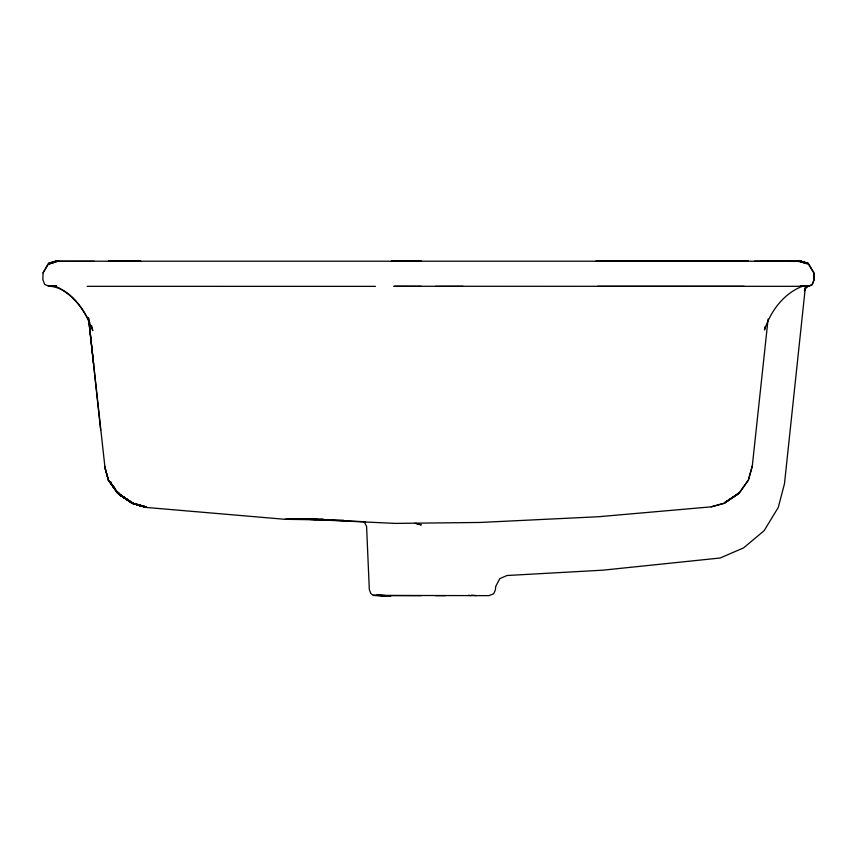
<?xml version="1.0" encoding="UTF-8"?>
<svg xmlns="http://www.w3.org/2000/svg" width="857" height="857" viewBox="0 0 857 857"><rect width="100%" height="100%" fill="white"/><g stroke="black" fill="none" stroke-linecap="round" stroke-linejoin="round"><path stroke-width="1.29" d="M761.241 261.278L801.07 261.406L808.14 263.699L800.695 261.214L808.033 263.303L813.743 272.837L813.957 279.714L812.19 284.674L808.419 286.302L800.234 286.345L808.419 286.302L812.19 284.674L814.15 279.757L813.925 272.783L808.151 263.142L801.091 261.214L55.716 261.214L48.656 263.142L43.064 272.837L42.85 279.714L44.746 284.535L49.706 286.324L56.573 286.345L48.421 286.12L56.733 286.324M768.097 319.072L752.285 466.069L748.407 480.049L738.991 493.375L724.904 502.534L739.184 492.786L724.529 503.177L711.235 506.841L598.39 516.739L479.931 522.459L395.377 523.402L307.32 519.299L323.325 519.299M765.194 326.496L764.487 329.999C770.572 311.252 783.534 293.63 802.291 286.324L801.434 286.324L808.419 286.302L806.833 286.281M752.285 466.069L748.407 480.049L738.991 493.375L724.904 502.534M43.064 272.837L48.774 263.303L55.716 261.214M807.947 286.002L804.669 288.788L807.947 286.002L804.819 288.905L805.259 288.177L784.487 483.691L778.263 507.462L764.112 530.708L743.597 547.88L720.18 558.003L602.921 570.173L507.044 575.508L499.867 578.593L495.721 586.413L495.378 589.927L493.643 593.794L488.951 595.636L373.416 595.411L370.77 593.472L369.313 589.466L366.582 526.402L364.182 521.742M737.609 494.296L724.486 503.166L711.235 506.841M52.009 262.81L56.112 261.214L49.942 263.774M52.888 262.467L56.112 261.214L48.581 264.149L50.734 263.303M55.309 261.321L94.27 261.299M760.727 261.331L763.855 261.214M117.366 491.607L119.959 494.875L132.149 503.177L146.054 507.269L132.31 503.188L144.554 506.498L132.332 503.059L119.112 494.393L132.117 503.188L145.969 507.419L284.931 519.299L310.063 518.903M803.823 262.745L798.392 261.246L801.488 261.331L807.101 263.677M316.919 518.946L293.062 519.288L299.575 519.288M800.342 286.163L806.791 286.099L800.577 286.249L803.898 286.12L801.241 286.142M761.573 261.31L801.488 261.331L804.798 262.81M770.411 261.214L764.626 261.246L792.307 261.214M126.868 261.256L140.794 261.224L108.443 261.214L126.868 261.256L113.478 261.214M284.931 519.299L343.55 520.231M595.508 261.364L748.365 261.214L596.172 261.246M435.517 286.377L463.069 286.324M597.661 286.324L744.23 286.324M54.345 286.324L54.912 286.324L52.77 285.745M53.252 286.324L54.912 286.324L52.513 285.702L54.955 286.324L52.427 285.692M49.706 286.324L56.573 286.345M87.2 286.324L375.441 286.367M800.941 286.324L393.792 286.281L421.28 286.324M286.388 519.288L323.196 519.31M391.403 261.214L421.28 261.246M56.208 286.142L48.421 286.12C71.195 287.331 85.571 311.327 92.77 330.631L91.624 325.681M435.517 595.636L445.415 595.636M772.018 261.235L801.488 261.331L800.695 261.214L803.92 262.467M421.29 595.636L381.836 595.583M754.535 261.214L801.07 261.406M391.52 261.214L421.28 261.364L391.842 261.214M56.455 286.163L48.421 286.12L55.373 286.324M307.127 519.299L316.383 519.578M322.993 519.781L365.136 521.752M376.769 595.358L390.867 595.786L376.769 595.358L385.661 595.722M471.618 595.176L476.492 595.636M50.949 286.099L52.898 286.324M468.704 595.229L470.825 595.636M51.966 285.82L54.28 286.324M53.348 285.831L55.619 286.324L53.348 285.81M414.852 523.263L421.29 524.923L416.202 523.338M52.834 285.745L55.052 286.324M119.873 494.735L132.128 503.198L146.086 507.333L132.546 503.391L119.851 494.607L132.128 503.198L145.872 507.344M145.733 507.194L132.139 503.188L119.905 494.65L132.117 503.188L146.033 507.376L132.128 503.198L119.959 494.875L118.395 492.689M146.086 507.333L132.107 503.209L145.754 507.13L132.31 503.177L144.554 506.487L132.342 503.038L118.673 493.514M51.056 285.702L52.973 286.324M799.142 261.235L803.62 262.767M800.695 261.214L806.866 263.774M120.719 495.635L119.23 493.6L120.719 495.635L132.439 503.316L120.087 495.057L118.587 492.957M118.716 493.536L132.342 503.038L117.505 492.904L108.368 480.07L105.068 468.351L88.517 317.765L93.627 364.139M58.169 287.449C72.491 295.386 83.29 307.856 89.706 322.8M108.368 480.07L117.805 493.375L131.903 502.534L117.805 493.375L108.389 480.059L104.575 466.058L108.368 480.07L117.623 492.786L109.825 481.72L115.106 488.64M109.825 481.72L115.299 489.047M116.863 491.136L119.209 494.285L117.505 492.904L117.805 493.375L108.678 480.466M118.652 493.011L120.087 495.057M110.724 481.773L111.056 482.459M89.289 324.3L100.665 430.321M805.259 288.177L804.423 290.802L805.301 288.134M57.655 261.224L52.984 262.756L57.655 261.224M59.304 261.214L58.597 261.267L59.304 261.235M743.319 261.214L729.928 261.256L743.319 261.214M385.971 595.615L373.416 595.411L385.971 595.615M797.503 261.235L798.21 261.267L797.503 261.214M54.591 286.324L52.416 285.82L54.58 286.324M145.776 507.248L132.128 503.198L145.776 507.248"/></g></svg>
